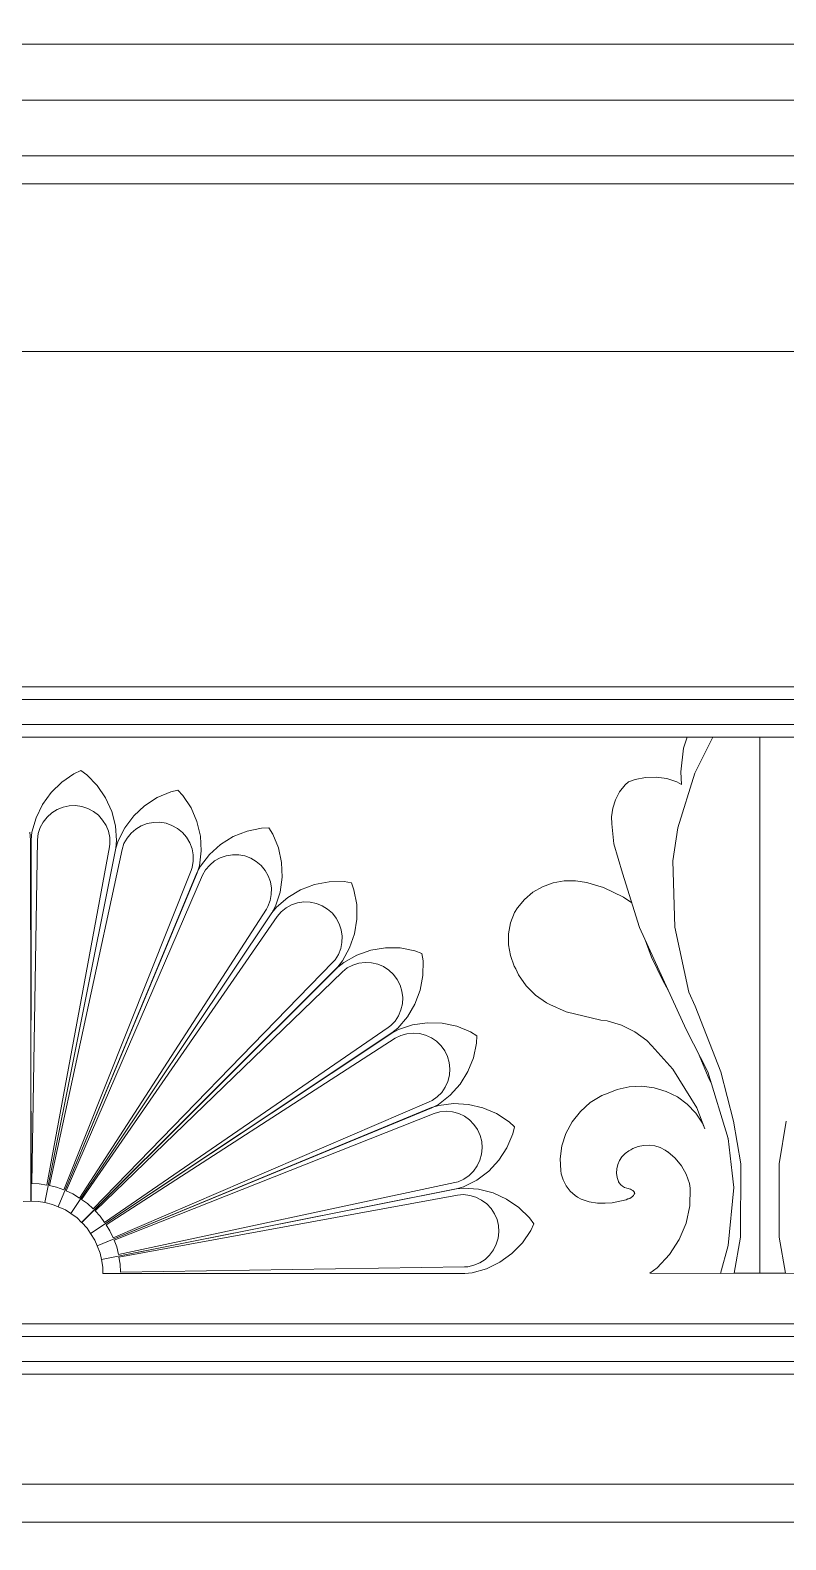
# Model space of a CAD drawing. Header units: millimetres. Extents: x 1177761 to 1329492, y 746793 to 827002.
# Drawn here: x 1239511 to 1239961, y 815469 to 816369 of the extents above; entities that cross this region are included whole.
import ezdxf

# ---------------------------------------------------------------- set-up
doc = ezdxf.new("R2010")
doc.units = ezdxf.units.MM
doc.layers.add('wall', color=5, linetype='Continuous', lineweight=30)

msp = doc.modelspace()

# ---------------------------------------------------------------- hatches: boundary and pattern name
at = {"layer": 'wall', "lineweight": 20, "ltscale": 2}
h = msp.add_hatch(dxfattribs=at)
h.set_pattern_fill('AR18', color=251, scale=20, style=0)
h.set_pattern_definition([(0, (-220131.96, 1390884.34), (100, 64), [192.5, -7.5]), (0, (-220231.96, 1390891.84), (100, 64), [192.5, -7.5]), (90, (-220131.96, 1390884.34), (-100, 64), [-71.5, 56.5]), (90, (-220139.46, 1390884.34), (-100, 64), [-71.5, 56.5])])
h.paths.add_polyline_path([(1236039.82, 817677.83), (1236002.32, 817677.83), (1236002.32, 817927.83), (1236039.82, 817927.83), (1236039.82, 817977.83), (1236002.32, 817977.83), (1236002.32, 818227.83), (1236039.82, 818227.83), (1236039.82, 818277.83), (1236002.32, 818277.83), (1236002.32, 818427.83), (1236077.32, 818427.83), (1236077.32, 818477.83), (1234662.5, 818477.83), (1234662.5, 816377.83), (1236002.32, 816377.83), (1236002.32, 816427.83), (1236039.82, 816427.83), (1236039.82, 816477.83), (1236002.32, 816477.83), (1236002.32, 816727.83), (1236039.82, 816727.83), (1236039.82, 816777.83), (1236002.32, 816777.83), (1236002.32, 817027.83), (1236039.82, 817027.83), (1236039.82, 817077.83), (1236002.32, 817077.83), (1236002.32, 817327.83), (1236039.82, 817327.83), (1236039.82, 817377.83), (1236002.32, 817377.83), (1236002.32, 817627.83), (1236039.82, 817627.83)])
h.paths.add_polyline_path([(1234662.5, 818477.83), (1234282.2, 818477.83), (1234282.2, 818427.83), (1234432.2, 818427.83), (1234432.2, 818277.83), (1234394.7, 818277.83), (1234394.7, 818227.83), (1234532.2, 818227.83), (1234532.2, 817977.83), (1234394.7, 817977.83), (1234394.7, 817927.83), (1234432.2, 817927.83), (1234432.2, 817677.83), (1234394.7, 817677.83), (1234394.7, 817627.83), (1234532.2, 817627.83), (1234532.2, 817377.83), (1234394.7, 817377.83), (1234394.7, 817327.83), (1234432.2, 817327.83), (1234432.2, 817077.83), (1234394.7, 817077.83), (1234394.7, 817027.83), (1234532.2, 817027.83), (1234532.2, 816777.83), (1234394.7, 816777.83), (1234394.7, 816727.83), (1234432.2, 816727.83), (1234432.2, 816477.83), (1234394.7, 816477.83), (1234394.7, 816427.83), (1234532.2, 816427.83), (1234532.2, 816377.83), (1234662.5, 816377.83)])
h.paths.add_polyline_path([(1236283.86, 815977.83), (1234662.5, 815977.83), (1234662.5, 815773.41, -0.10577), (1234618.52, 815567.83), (1236209.98, 815567.83, -0.248835)])
h.paths.add_polyline_path([(1234662.5, 815977.83), (1234432.2, 815977.83), (1234432.2, 815877.83), (1234394.7, 815877.83), (1234394.7, 815827.83), (1234532.2, 815827.83), (1234532.2, 815577.83), (1234282.36, 815577.83), (1234282.36, 815567.83), (1234618.52, 815567.83, 0.10577), (1234662.5, 815773.41)])
h.paths.add_polyline_path([(1236730.56, 815977.83), (1236382.08, 815977.83), (1236283.86, 815977.83, 0.248835), (1236209.98, 815567.83), (1236730.56, 815567.83)])
h.paths.add_polyline_path([(1236570.21, 816627.83), (1236670.21, 816627.83), (1236670.21, 816677.83), (1236645.21, 816677.83), (1236645.21, 816927.83), (1236670.21, 816927.83), (1236670.21, 816977.83), (1236570.21, 816977.83), (1236570.21, 817227.83), (1236670.21, 817227.83), (1236670.21, 817277.83), (1236645.21, 817277.83), (1236645.21, 817527.83), (1236670.21, 817527.83), (1236670.21, 817577.83), (1236570.21, 817577.83), (1236570.21, 817827.83), (1236670.21, 817827.83), (1236670.21, 817877.83), (1236645.21, 817877.83), (1236645.21, 818127.83), (1236670.21, 818127.83), (1236670.21, 818177.83), (1236570.21, 818177.83), (1236570.21, 818427.83), (1236720.21, 818427.83), (1236720.21, 818177.83), (1236720.21, 818127.83), (1236720.21, 817877.83), (1236720.21, 817827.83), (1236720.21, 817577.83), (1236720.21, 817527.83), (1236720.21, 817277.83), (1236720.21, 817227.83), (1236720.21, 816977.83), (1236720.21, 816927.83), (1236720.21, 816677.83), (1236720.21, 816627.83), (1236720.21, 816377.83), (1236745.36, 816377.83), (1236745.36, 816394.97), (1236745.36, 816395.54), (1236745.36, 818452.83), (1238595.36, 818452.83), (1238595.36, 816395.54), (1238595.36, 816394.97), (1238595.36, 816377.83), (1238620.51, 816377.83), (1238620.51, 816627.83), (1238620.51, 816677.83), (1238620.51, 816927.83), (1238620.51, 816977.83), (1238620.51, 817227.83), (1238620.51, 817277.83), (1238620.51, 817527.83), (1238620.51, 817577.83), (1238620.51, 817827.83), (1238620.51, 817877.83), (1238620.51, 818127.83), (1238620.51, 818177.83), (1238620.51, 818427.83), (1238770.51, 818427.83), (1238770.51, 818177.83), (1238670.51, 818177.83), (1238670.51, 818127.83), (1238695.51, 818127.83), (1238695.51, 817877.83), (1238670.51, 817877.83), (1238670.51, 817827.83), (1238770.51, 817827.83), (1238770.51, 817577.83), (1238670.51, 817577.83), (1238670.51, 817527.83), (1238695.51, 817527.83), (1238695.51, 817277.83), (1238670.51, 817277.83), (1238670.51, 817227.83), (1238770.51, 817227.83), (1238770.51, 816977.83), (1238670.51, 816977.83), (1238670.51, 816927.83), (1238695.51, 816927.83), (1238695.51, 816677.83), (1238670.51, 816677.83), (1238670.51, 816627.83), (1238770.51, 816627.83), (1238770.51, 816377.83), (1238870.18, 816377.83), (1238870.18, 816627.83), (1238970.18, 816627.83), (1238970.18, 816677.83), (1238945.18, 816677.83), (1238945.18, 816927.83), (1238970.18, 816927.83), (1238970.18, 816977.83), (1238870.18, 816977.83), (1238870.18, 817227.83), (1238970.18, 817227.83), (1238970.18, 817277.83), (1238945.18, 817277.83), (1238945.18, 817527.83), (1238970.18, 817527.83), (1238970.18, 817577.83), (1238870.18, 817577.83), (1238870.18, 817827.83), (1238970.18, 817827.83), (1238970.18, 817877.83), (1238945.18, 817877.83), (1238945.18, 818127.83), (1238970.18, 818127.83), (1238970.18, 818177.83), (1238870.18, 818177.83), (1238870.18, 818427.83), (1239020.18, 818427.83), (1239020.18, 818177.83), (1239020.18, 818127.83), (1239020.18, 817877.83), (1239020.18, 817827.83), (1239020.18, 817577.83), (1239020.18, 817527.83), (1239020.18, 817277.83), (1239020.18, 817227.83), (1239020.18, 816977.83), (1239020.18, 816927.83), (1239020.18, 816677.83), (1239020.18, 816627.83), (1239020.18, 816377.83), (1239045.18, 816377.83), (1239045.18, 816394.97), (1239045.18, 816395.54), (1239045.18, 818452.83), (1240895.18, 818452.83), (1240895.18, 816395.54), (1240895.18, 816394.97), (1240895.18, 816377.83), (1240920.48, 816377.83), (1240920.48, 816627.83), (1240920.48, 816677.83), (1240920.48, 816927.83), (1240920.48, 816977.83), (1240920.48, 817227.83), (1240920.48, 817277.83), (1240920.48, 817527.83), (1240920.48, 817577.83), (1240920.48, 817827.83), (1240920.48, 817877.83), (1240920.48, 818127.83), (1240920.48, 818177.83), (1240920.48, 818427.83), (1241070.48, 818427.83), (1241070.48, 818177.83), (1240970.48, 818177.83), (1240970.48, 818127.83), (1240995.48, 818127.83), (1240995.48, 817877.83), (1240970.48, 817877.83), (1240970.48, 817827.83), (1241070.48, 817827.83), (1241070.48, 817577.83), (1240970.48, 817577.83), (1240970.48, 817527.83), (1240995.48, 817527.83), (1240995.48, 817277.83), (1240970.48, 817277.83), (1240970.48, 817227.83), (1241070.48, 817227.83), (1241070.48, 816977.83), (1240970.48, 816977.83), (1240970.48, 816927.83), (1240995.48, 816927.83), (1240995.48, 816677.83), (1240970.48, 816677.83), (1240970.48, 816627.83), (1241070.48, 816627.83), (1241070.48, 816377.83), (1241380.22, 816377.83), (1241480.44, 816377.83), (1241480.44, 816627.83), (1241580.44, 816627.83), (1241580.44, 816677.83), (1241555.44, 816677.83), (1241555.44, 816927.83), (1241580.44, 816927.83), (1241580.44, 816977.83), (1241480.44, 816977.83), (1241480.44, 817227.83), (1241580.44, 817227.83), (1241580.44, 817277.83), (1241555.44, 817277.83), (1241555.44, 817527.83), (1241580.44, 817527.83), (1241580.44, 817577.83), (1241480.44, 817577.83), (1241480.44, 817827.83), (1241580.44, 817827.83), (1241580.44, 817877.83), (1241555.44, 817877.83), (1241555.44, 818127.83), (1241580.44, 818127.83), (1241580.44, 818177.83), (1241480.44, 818177.83), (1241480.44, 818427.83), (1241630.44, 818427.83), (1241630.44, 818177.83), (1241630.44, 818127.83), (1241630.44, 817877.83), (1241630.44, 817827.83), (1241630.44, 817577.83), (1241630.44, 817527.83), (1241630.44, 817277.83), (1241630.44, 817227.83), (1241630.44, 816977.83), (1241630.44, 816927.83), (1241630.44, 816677.83), (1241630.44, 816627.83), (1241630.44, 816378.02), (1241660.44, 816378.02), (1241660.44, 818452.83), (1242730.49, 818452.83), (1242730.49, 816378.02), (1242760.94, 816378.02), (1242760.94, 816627.83), (1242760.94, 816677.83), (1242760.94, 816927.83), (1242760.94, 816977.83), (1242760.94, 817227.83), (1242760.94, 817277.83), (1242760.94, 817527.83), (1242760.94, 817577.83), (1242760.94, 817827.83), (1242760.94, 817877.83), (1242760.94, 818127.83), (1242760.94, 818177.83), (1242760.94, 818427.83), (1242910.94, 818427.83), (1242910.94, 818177.83), (1242810.94, 818177.83), (1242810.94, 818127.83), (1242835.94, 818127.83), (1242835.94, 817877.83), (1242810.94, 817877.83), (1242810.94, 817827.83), (1242910.94, 817827.83), (1242910.94, 817577.83), (1242810.94, 817577.83), (1242810.94, 817527.83), (1242835.94, 817527.83), (1242835.94, 817277.83), (1242810.94, 817277.83), (1242810.94, 817227.83), (1242910.94, 817227.83), (1242910.94, 816977.83), (1242810.94, 816977.83), (1242810.94, 816927.83), (1242835.94, 816927.83), (1242835.94, 816677.83), (1242810.94, 816677.83), (1242810.94, 816627.83), (1242910.94, 816627.83), (1242910.94, 816377.83), (1243279.61, 816377.83), (1243279.61, 816627.83), (1243297.28, 816627.83), (1243297.28, 816677.83), (1243279.61, 816677.83), (1243279.61, 816927.83), (1243297.28, 816927.83), (1243297.28, 816977.83), (1243279.61, 816977.83), (1243279.61, 817227.83), (1243297.28, 817227.83), (1243297.28, 817277.83), (1243279.61, 817277.83), (1243279.61, 817527.83), (1243297.28, 817527.83), (1243297.28, 817577.83), (1243279.61, 817577.83), (1243279.61, 817827.83), (1243297.28, 817827.83), (1243297.28, 817877.83), (1243279.61, 817877.83), (1243279.61, 818127.83), (1243297.28, 818127.83), (1243297.28, 818177.83), (1243279.61, 818177.83), (1243279.61, 818427.83), (1243300.12, 818427.83), (1243300.12, 818477.83), (1243258.97, 818477.83), (1242910.94, 818477.83), (1241480.44, 818477.83), (1241070.48, 818477.83), (1238870.18, 818477.83), (1238770.51, 818477.83), (1236570.21, 818477.83), (1236077.32, 818477.83), (1236077.32, 818427.83), (1236227.32, 818427.83), (1236227.32, 818277.83), (1236189.82, 818277.83), (1236189.82, 818227.83), (1236327.32, 818227.83), (1236327.32, 817977.83), (1236189.82, 817977.83), (1236189.82, 817927.83), (1236227.32, 817927.83), (1236227.32, 817677.83), (1236189.82, 817677.83), (1236189.82, 817627.83), (1236327.32, 817627.83), (1236327.32, 817377.83), (1236189.82, 817377.83), (1236189.82, 817327.83), (1236227.32, 817327.83), (1236227.32, 817077.83), (1236189.82, 817077.83), (1236189.82, 817027.83), (1236327.32, 817027.83), (1236327.32, 816777.83), (1236189.82, 816777.83), (1236189.82, 816727.83), (1236227.32, 816727.83), (1236227.32, 816477.83), (1236189.82, 816477.83), (1236189.82, 816427.83), (1236327.01, 816427.83), (1236327.01, 816377.83), (1236570.21, 816377.83)])
h.paths.add_polyline_path([(1238851.65, 815977.83), (1238580.56, 815977.83), (1238580.56, 815567.83), (1238925.54, 815567.83, 0.248835)])
h.paths.add_polyline_path([(1239020.71, 815977.83), (1238851.65, 815977.83, -0.248835), (1238925.54, 815567.83), (1239020.71, 815567.83)])
h.paths.add_polyline_path([(1243350.39, 815977.83), (1243279.68, 815977.83), (1241358.41, 815977.83), (1240870.71, 815977.83), (1240870.71, 815567.83), (1243279.8, 815567.83), (1243350.39, 815567.83)])
at = {"layer": 'wall', "lineweight": 20, "ltscale": 50}
h = msp.add_hatch(dxfattribs=at)
h.set_pattern_fill('ANSI31', color=250, scale=50, angle=45, style=0)
edge = h.paths.add_edge_path()
edge.add_line((1234184.97, 816177.83), (1234184.97, 816271.72))
edge.add_line((1234184.97, 816271.72), (1229618.29, 815202.83))
edge.add_line((1229618.29, 815202.83), (1244018.2, 815202.83))
edge.add_line((1244018.2, 815202.83), (1243358.79, 815437.58))
edge.add_line((1243358.79, 815437.58), (1234282.39, 815437.58))
edge.add_line((1234282.39, 815437.58), (1234282.38, 815479.56))
edge.add_line((1234282.38, 815479.56), (1234270.55, 815479.56))
edge.add_line((1234270.55, 815479.56), (1234270.55, 815502.23))
edge.add_arc((1234272.81, 815532.78), 30.63, 207.69618, 265.77983, ccw=False)
edge.add_line((1234245.68, 815518.54), (1234237.68, 815533.77))
edge.add_arc((1234206.46, 815514.37), 36.75, 31.85831, 79.64485)
edge.add_line((1234213.07, 815550.52), (1234213.07, 815567.83))
edge.add_line((1234213.07, 815567.83), (1234282.36, 815567.83))
edge.add_line((1234282.36, 815567.83), (1234282.36, 815577.83))
edge.add_line((1234282.36, 815577.83), (1234207.2, 815577.83))
edge.add_line((1234207.2, 815577.83), (1234207.2, 815827.83))
edge.add_line((1234207.2, 815827.83), (1234244.7, 815827.83))
edge.add_line((1234244.7, 815827.83), (1234244.7, 815877.83))
edge.add_line((1234244.7, 815877.83), (1234207.2, 815877.83))
edge.add_line((1234207.2, 815877.83), (1234207.2, 816127.83))
edge.add_line((1234207.2, 816127.83), (1234244.7, 816127.83))
edge.add_line((1234244.7, 816127.83), (1234244.7, 816177.83))
edge.add_line((1234244.7, 816177.83), (1234184.97, 816177.83))

# ---------------------------------------------------------------- linework, layer by layer
at = {"layer": 'wall', "color": 250, "linetype": 'ByBlock', "lineweight": 20}
for p, q in [((1240863.21, 815970.33), (1239028.21, 815970.33)), ((1239043.21, 815955.33), (1240848.21, 815955.33)), ((1239118.75, 815947.83), (1239917.69, 815947.83)), ((1239902.32, 815947.83), (1239900.21, 815941.11)), ((1239917.69, 815947.83), (1239906.92, 815926.21)), ((1239945.63, 815947.83), (1239917.69, 815947.83)), ((1239945.63, 815627.95), (1239945.63, 815947.83)), ((1239945.63, 815947.83), (1239973.69, 815947.83)), ((1239945.75, 815627.95), (1239945.75, 815947.83)), ((1239900.21, 815941.11), (1239898.48, 815927.17)), ((1239540.67, 815927.81), (1239536.63, 815925.98)), ((1239544.27, 815925.23), (1239540.67, 815927.81)), ((1239898.48, 815927.17), (1239898.91, 815919.62)), ((1239529.32, 815920.99), (1239522.99, 815914.8)), ((1239536.63, 815925.98), (1239529.32, 815920.99)), ((1239550.49, 815918.9), (1239544.27, 815925.23)), ((1239555.51, 815911.58), (1239550.49, 815918.9)), ((1239865.26, 815919.27), (1239861.98, 815915.1)), ((1239867.26, 815921.06), (1239865.26, 815919.27)), ((1239871.29, 815922.6), (1239867.26, 815921.06)), ((1239877.51, 815923.8), (1239871.29, 815922.6)), ((1239883.85, 815923.95), (1239877.51, 815923.8)), ((1239890.12, 815923.03), (1239883.85, 815923.95)), ((1239896.13, 815921.09), (1239890.12, 815923.03)), ((1239898.91, 815919.62), (1239896.13, 815921.09)), ((1239906.92, 815926.21), (1239896.73, 815893.72)), ((1239522.99, 815914.8), (1239517.83, 815907.61)), ((1239559.19, 815903.5), (1239555.51, 815911.58)), ((1239586.15, 815911.74), (1239578.73, 815906.9)), ((1239594.3, 815915.21), (1239586.15, 815911.74)), ((1239598.61, 815916.22), (1239594.3, 815915.21)), ((1239601.64, 815912.99), (1239598.61, 815916.22)), ((1239606.51, 815905.56), (1239601.64, 815912.99)), ((1239859.49, 815910.43), (1239857.89, 815905.43)), ((1239861.98, 815915.1), (1239859.49, 815910.43)), ((1239513.99, 815899.63), (1239511.6, 815891.1)), ((1239517.83, 815907.61), (1239513.99, 815899.63)), ((1239520.61, 815900.13), (1239518.28, 815897.16)), ((1239523.42, 815902.65), (1239520.61, 815900.13)), ((1239526.62, 815904.64), (1239523.42, 815902.65)), ((1239530.12, 815906.05), (1239526.62, 815904.64)), ((1239533.82, 815906.83), (1239530.12, 815906.05)), ((1239537.59, 815906.96), (1239533.82, 815906.83)), ((1239541.33, 815906.43), (1239537.59, 815906.96)), ((1239544.92, 815905.26), (1239541.33, 815906.43)), ((1239548.25, 815903.48), (1239544.92, 815905.26)), ((1239551.22, 815901.16), (1239548.25, 815903.48)), ((1239553.74, 815898.35), (1239551.22, 815901.16)), ((1239561.4, 815894.9), (1239559.19, 815903.5)), ((1239572.26, 815900.85), (1239566.95, 815893.77)), ((1239578.73, 815906.9), (1239572.26, 815900.85)), ((1239610, 815897.4), (1239606.51, 815905.56)), ((1239857.89, 815905.43), (1239857.21, 815900.23)), ((1239857.21, 815900.23), (1239857.46, 815896.15)), ((1239510.3, 815891.1), (1239510.75, 815886.55)), ((1239511.6, 815891.1), (1239511.15, 815886.55)), ((1239516.51, 815893.83), (1239515.33, 815890.24)), ((1239518.28, 815897.16), (1239516.51, 815893.83)), ((1239555.74, 815895.15), (1239553.74, 815898.35)), ((1239557.15, 815891.65), (1239555.74, 815895.15)), ((1239557.93, 815887.96), (1239557.15, 815891.65)), ((1239562.09, 815886.06), (1239561.4, 815894.9)), ((1239566.95, 815893.77), (1239562.94, 815885.88)), ((1239573.53, 815892.98), (1239570.67, 815890.52)), ((1239576.78, 815894.9), (1239573.53, 815892.98)), ((1239580.31, 815896.23), (1239576.78, 815894.9)), ((1239584.02, 815896.93), (1239580.31, 815896.23)), ((1239587.8, 815896.98), (1239584.02, 815896.93)), ((1239591.52, 815896.37), (1239587.8, 815896.98)), ((1239595.08, 815895.12), (1239591.52, 815896.37)), ((1239598.38, 815893.27), (1239595.08, 815895.12)), ((1239601.3, 815890.88), (1239598.38, 815893.27)), ((1239603.76, 815888.02), (1239601.3, 815890.88)), ((1239612.03, 815888.76), (1239610, 815897.4)), ((1239639.82, 815891.72), (1239631.6, 815888.42)), ((1239648.48, 815893.55), (1239639.82, 815891.72)), ((1239652.91, 815893.7), (1239648.48, 815893.55)), ((1239655.26, 815889.94), (1239652.91, 815893.7)), ((1239857.46, 815896.15), (1239858.6, 815884.16)), ((1239896.73, 815893.72), (1239893.76, 815874.09)), ((1239510.75, 815886.55), (1239511.09, 815670.93)), ((1239511.15, 815886.55), (1239510.81, 815670.93)), ((1239514.89, 815886.6), (1239511.59, 815681.44)), ((1239515.33, 815890.24), (1239514.89, 815886.6)), ((1239519.2, 815670.09), (1239561.66, 815881.64)), ((1239520.48, 815680.55), (1239557.79, 815882.32)), ((1239557.79, 815882.32), (1239558.05, 815884.18)), ((1239558.05, 815884.18), (1239557.93, 815887.96)), ((1239562.94, 815885.88), (1239561.61, 815881.5)), ((1239561.66, 815881.64), (1239562.09, 815886.06)), ((1239566.43, 815884.31), (1239565.29, 815880.82)), ((1239568.28, 815887.6), (1239566.43, 815884.31)), ((1239570.67, 815890.52), (1239568.28, 815887.6)), ((1239605.68, 815884.77), (1239603.76, 815888.02)), ((1239607.02, 815881.25), (1239605.68, 815884.77)), ((1239612.53, 815879.9), (1239612.03, 815888.76)), ((1239624.08, 815883.74), (1239617.49, 815877.82)), ((1239631.6, 815888.42), (1239624.08, 815883.74)), ((1239658.59, 815881.71), (1239655.26, 815889.94)), ((1239660.43, 815873.03), (1239658.59, 815881.71)), ((1239858.6, 815884.16), (1239863.71, 815866.63)), ((1239561.61, 815881.5), (1239519.2, 815670.09)), ((1239565.29, 815880.82), (1239522.02, 815680.25)), ((1239607.72, 815877.54), (1239607.02, 815881.25)), ((1239607.15, 815870.04), (1239607.76, 815873.77)), ((1239607.76, 815873.77), (1239607.72, 815877.54)), ((1239611.48, 815871.09), (1239612.53, 815879.9)), ((1239617.49, 815877.82), (1239612.03, 815870.85)), ((1239620.51, 815873.9), (1239617.6, 815871.5)), ((1239623.8, 815875.76), (1239620.51, 815873.9)), ((1239627.36, 815877.02), (1239623.8, 815875.76)), ((1239631.08, 815877.64), (1239627.36, 815877.02)), ((1239634.86, 815877.61), (1239631.08, 815877.64)), ((1239638.57, 815876.92), (1239634.86, 815877.61)), ((1239642.1, 815875.6), (1239638.57, 815876.92)), ((1239645.36, 815873.68), (1239642.1, 815875.6)), ((1239648.23, 815871.23), (1239645.36, 815873.68)), ((1239660.75, 815864.17), (1239660.43, 815873.03)), ((1239893.76, 815874.09), (1239895, 815834.42)), ((1239609.88, 815866.82), (1239527.23, 815667.64)), ((1239527.27, 815667.63), (1239610.19, 815866.84)), ((1239530.56, 815677.65), (1239606.53, 815868.26)), ((1239613.35, 815865.44), (1239531.97, 815677.06)), ((1239606.53, 815868.26), (1239607.15, 815870.04)), ((1239612.03, 815870.85), (1239609.88, 815866.82)), ((1239610.19, 815866.84), (1239611.48, 815871.09)), ((1239615.15, 815868.64), (1239613.35, 815865.44)), ((1239617.6, 815871.5), (1239615.15, 815868.64)), ((1239650.63, 815868.32), (1239648.23, 815871.23)), ((1239652.49, 815865.04), (1239650.63, 815868.32)), ((1239653.74, 815861.48), (1239652.49, 815865.04)), ((1239659.51, 815855.38), (1239660.75, 815864.17)), ((1239863.71, 815866.63), (1239873.95, 815834.26)), ((1239654.37, 815857.76), (1239653.74, 815861.48)), ((1239654.33, 815853.99), (1239654.37, 815857.76)), ((1239656.77, 815846.94), (1239659.51, 815855.38)), ((1239671.82, 815856.73), (1239664.2, 815852.22)), ((1239680.11, 815859.86), (1239671.82, 815856.73)), ((1239688.81, 815861.5), (1239680.11, 815859.86)), ((1239697.67, 815861.6), (1239688.81, 815861.5)), ((1239702.04, 815860.89), (1239697.67, 815861.6)), ((1239703.61, 815856.75), (1239702.04, 815860.89)), ((1239705.27, 815848.03), (1239703.61, 815856.75)), ((1239810.34, 815855.25), (1239805.24, 815851.02)), ((1239816.12, 815858.57), (1239810.34, 815855.25)), ((1239822.42, 815860.86), (1239816.12, 815858.57)), ((1239829.03, 815862.07), (1239822.42, 815860.86)), ((1239835.76, 815862.16), (1239829.03, 815862.07)), ((1239842.4, 815861.12), (1239835.76, 815862.16)), ((1239845.58, 815860.06), (1239842.4, 815861.12)), ((1239852.35, 815858.14), (1239845.58, 815860.06)), ((1239864.34, 815852.41), (1239852.35, 815858.14)), ((1239651.37, 815845.12), (1239652.32, 815846.75)), ((1239652.32, 815846.75), (1239653.65, 815850.28)), ((1239653.65, 815850.28), (1239654.33, 815853.99)), ((1239657.49, 815846.45), (1239654.59, 815842.91)), ((1239654.69, 815843.02), (1239656.77, 815846.94)), ((1239664.2, 815852.22), (1239657.49, 815846.45)), ((1239663.08, 815846), (1239660.11, 815843.67)), ((1239666.4, 815847.79), (1239663.08, 815846)), ((1239669.99, 815848.97), (1239666.4, 815847.79)), ((1239673.73, 815849.51), (1239669.99, 815848.97)), ((1239677.5, 815849.39), (1239673.73, 815849.51)), ((1239681.19, 815848.63), (1239677.5, 815849.39)), ((1239684.7, 815847.23), (1239681.19, 815848.63)), ((1239687.91, 815845.24), (1239684.7, 815847.23)), ((1239705.39, 815839.15), (1239705.27, 815848.03)), ((1239801.14, 815845.97), (1239799.41, 815843.13)), ((1239805.24, 815851.02), (1239801.14, 815845.97)), ((1239869.33, 815848.86), (1239864.34, 815852.41)), ((1239534.66, 815663.67), (1239654.69, 815843.02)), ((1239654.59, 815842.91), (1239534.67, 815663.66)), ((1239539.84, 815672.86), (1239651.37, 815845.12)), ((1239657.73, 815840.88), (1239541.15, 815671.98)), ((1239660.11, 815843.67), (1239657.73, 815840.88)), ((1239690.73, 815842.73), (1239687.91, 815845.24)), ((1239693.06, 815839.77), (1239690.73, 815842.73)), ((1239694.85, 815836.44), (1239693.06, 815839.77)), ((1239703.96, 815830.39), (1239705.39, 815839.15)), ((1239797.02, 815836.96), (1239795.79, 815830.49)), ((1239799.41, 815843.13), (1239797.02, 815836.96)), ((1239696.03, 815832.86), (1239694.85, 815836.44)), ((1239696.57, 815829.13), (1239696.03, 815832.86)), ((1239696.46, 815825.36), (1239696.57, 815829.13)), ((1239701.04, 815822.02), (1239703.96, 815830.39)), ((1239795.79, 815830.49), (1239795.74, 815823.92)), ((1239873.95, 815834.26), (1239901.81, 815773.36)), ((1239895, 815834.42), (1239903.39, 815795.57)), ((1239694.29, 815818.16), (1239695.69, 815821.66)), ((1239695.69, 815821.66), (1239696.46, 815825.36)), ((1239696.7, 815814.27), (1239701.04, 815822.02)), ((1239713.65, 815820.66), (1239705.29, 815817.73)), ((1239722.39, 815822.1), (1239713.65, 815820.66)), ((1239731.25, 815822), (1239722.39, 815822.1)), ((1239739.95, 815820.36), (1239731.25, 815822)), ((1239744.09, 815818.8), (1239739.95, 815820.36)), ((1239744.82, 815814.43), (1239744.09, 815818.8)), ((1239795.74, 815823.92), (1239796.88, 815817.43)), ((1239880.97, 815816.52), (1239877.37, 815826.8)), ((1239541.18, 815658.32), (1239693.9, 815810.83)), ((1239694.03, 815810.49), (1239541.23, 815658.27)), ((1239548.05, 815666.32), (1239691.05, 815813.54)), ((1239691.05, 815813.54), (1239692.3, 815814.95)), ((1239692.3, 815814.95), (1239694.29, 815818.16)), ((1239693.9, 815810.83), (1239696.7, 815814.27)), ((1239697.57, 815813.39), (1239694.03, 815810.49)), ((1239699.6, 815810.15), (1239696.71, 815807.88)), ((1239705.29, 815817.73), (1239697.57, 815813.39)), ((1239702.97, 815811.85), (1239699.6, 815810.15)), ((1239706.58, 815812.95), (1239702.97, 815811.85)), ((1239710.33, 815813.41), (1239706.58, 815812.95)), ((1239714.1, 815813.2), (1239710.33, 815813.41)), ((1239717.77, 815812.35), (1239714.1, 815813.2)), ((1239721.25, 815810.87), (1239717.77, 815812.35)), ((1239724.41, 815808.81), (1239721.25, 815810.87)), ((1239744.74, 815805.56), (1239744.82, 815814.43)), ((1239796.88, 815817.43), (1239799.17, 815811.23)), ((1239799.17, 815811.23), (1239800.16, 815809.61)), ((1239800.16, 815809.61), (1239801.8, 815806.02)), ((1239887.9, 815802.69), (1239880.97, 815816.52)), ((1239696.71, 815807.88), (1239549.22, 815665.15)), ((1239727.17, 815806.24), (1239724.41, 815808.81)), ((1239729.43, 815803.22), (1239727.17, 815806.24)), ((1239731.14, 815799.86), (1239729.43, 815803.22)), ((1239743.11, 815796.84), (1239744.74, 815805.56)), ((1239801.8, 815806.02), (1239806.32, 815799.51)), ((1239891.06, 815796.85), (1239887.9, 815802.69)), ((1239732.24, 815796.25), (1239731.14, 815799.86)), ((1239732.7, 815792.5), (1239732.24, 815796.25)), ((1239732.49, 815788.74), (1239732.7, 815792.5)), ((1239739.99, 815788.53), (1239743.11, 815796.84)), ((1239806.32, 815799.51), (1239811.95, 815793.84)), ((1239811.95, 815793.84), (1239818.52, 815789.21)), ((1239903.39, 815795.57), (1239907.09, 815787.33)), ((1239730.16, 815781.59), (1239731.64, 815785.06)), ((1239731.64, 815785.06), (1239732.49, 815788.74)), ((1239735.48, 815780.89), (1239739.99, 815788.53)), ((1239818.52, 815789.21), (1239820.48, 815788.32)), ((1239820.48, 815788.32), (1239830.21, 815783.94)), ((1239830.21, 815783.94), (1239850.9, 815779.03)), ((1239907.09, 815787.33), (1239922.46, 815748.07)), ((1239554.87, 815658.25), (1239724.01, 815774.54)), ((1239724.01, 815774.54), (1239725.52, 815775.67)), ((1239725.52, 815775.67), (1239728.1, 815778.43)), ((1239726.27, 815771.32), (1239729.7, 815774.14)), ((1239728.1, 815778.43), (1239730.16, 815781.59)), ((1239729.7, 815774.14), (1239735.48, 815780.89)), ((1239738.6, 815776.17), (1239730.18, 815773.42)), ((1239747.36, 815777.42), (1239738.6, 815776.17)), ((1239756.22, 815777.12), (1239747.36, 815777.42)), ((1239764.88, 815775.3), (1239756.22, 815777.12)), ((1239773.1, 815772), (1239764.88, 815775.3)), ((1239850.9, 815779.03), (1239854.52, 815778.59)), ((1239854.52, 815778.59), (1239863.11, 815776.02)), ((1239863.11, 815776.02), (1239871.1, 815772.04)), ((1239546.56, 815651.75), (1239726.27, 815771.32)), ((1239726.14, 815771.26), (1239546.57, 815651.74)), ((1239728.26, 815768.18), (1239555.75, 815656.93)), ((1239730.18, 815773.42), (1239726.14, 815771.26)), ((1239731.53, 815769.84), (1239728.26, 815768.18)), ((1239735.17, 815770.86), (1239731.53, 815769.84)), ((1239738.92, 815771.23), (1239735.17, 815770.86)), ((1239742.69, 815770.95), (1239738.92, 815771.23)), ((1239746.35, 815770.01), (1239742.69, 815770.95)), ((1239749.79, 815768.46), (1239746.35, 815770.01)), ((1239752.9, 815766.33), (1239749.79, 815768.46)), ((1239755.6, 815763.7), (1239752.9, 815766.33)), ((1239776.86, 815769.66), (1239773.1, 815772)), ((1239774.91, 815756.55), (1239776.72, 815765.23)), ((1239776.72, 815765.23), (1239776.86, 815769.66)), ((1239871.1, 815772.04), (1239878.26, 815766.8)), ((1239878.26, 815766.8), (1239881.31, 815763.62)), ((1239901.81, 815773.36), (1239914.68, 815748.14)), ((1239757.81, 815760.63), (1239755.6, 815763.7)), ((1239759.44, 815757.23), (1239757.81, 815760.63)), ((1239760.46, 815753.6), (1239759.44, 815757.23)), ((1239771.61, 815748.31), (1239774.91, 815756.55)), ((1239881.31, 815763.62), (1239893.84, 815749.69)), ((1239914.9, 815745.1), (1239908.92, 815759.42)), ((1239760.84, 815749.85), (1239760.46, 815753.6)), ((1239760.55, 815746.09), (1239760.84, 815749.85)), ((1239766.93, 815740.76), (1239771.61, 815748.31)), ((1239893.84, 815749.69), (1239908.02, 815726.63)), ((1239914.68, 815748.14), (1239926.69, 815708.35)), ((1239922.46, 815748.07), (1239929.96, 815718.72)), ((1239755.93, 815735.88), (1239758.06, 815738.99)), ((1239758.06, 815738.99), (1239759.62, 815742.43)), ((1239759.62, 815742.43), (1239760.55, 815746.09)), ((1239761.01, 815734.15), (1239766.93, 815740.76)), ((1239860.48, 815737.66), (1239855.12, 815735.46)), ((1239867.78, 815739.23), (1239860.48, 815737.66)), ((1239875.25, 815739.55), (1239867.78, 815739.23)), ((1239882.67, 815738.62), (1239875.25, 815739.55)), ((1239889.81, 815736.47), (1239882.67, 815738.62)), ((1239916.71, 815741.42), (1239914.9, 815745.1)), ((1239559.95, 815649.06), (1239748.53, 815730.16)), ((1239748.53, 815730.16), (1239750.23, 815730.98)), ((1239750.12, 815726.56), (1239754.03, 815728.66)), ((1239750.23, 815730.98), (1239753.3, 815733.18)), ((1239753.3, 815733.18), (1239755.93, 815735.88)), ((1239754.03, 815728.66), (1239761.01, 815734.15)), ((1239763.05, 815729.17), (1239754.26, 815728.1)), ((1239771.89, 815728.69), (1239763.05, 815729.17)), ((1239780.52, 815726.69), (1239771.89, 815728.69)), ((1239844.56, 815729.75), (1239838.61, 815724.46)), ((1239851.38, 815733.96), (1239844.56, 815729.75)), ((1239855.12, 815735.46), (1239851.38, 815733.96)), ((1239896.46, 815733.15), (1239889.81, 815736.47)), ((1239902.4, 815728.78), (1239896.46, 815733.15)), ((1239907.46, 815723.48), (1239902.4, 815728.78)), ((1239749.88, 815726.77), (1239550.51, 815644.34)), ((1239550.53, 815644.31), (1239750.12, 815726.56)), ((1239751.36, 815723.34), (1239560.53, 815647.65)), ((1239754.26, 815728.1), (1239749.88, 815726.77)), ((1239754.89, 815724.33), (1239751.36, 815723.34)), ((1239758.66, 815724.62), (1239754.89, 815724.33)), ((1239762.41, 815724.26), (1239758.66, 815724.62)), ((1239766.05, 815723.25), (1239762.41, 815724.26)), ((1239769.46, 815721.63), (1239766.05, 815723.25)), ((1239772.53, 815719.44), (1239769.46, 815721.63)), ((1239788.67, 815723.22), (1239780.52, 815726.69)), ((1239796.09, 815718.39), (1239788.67, 815723.22)), ((1239838.61, 815724.46), (1239833.7, 815718.26)), ((1239911.49, 815717.41), (1239907.46, 815723.48)), ((1239908.02, 815726.63), (1239912.93, 815714.08)), ((1239775.18, 815716.75), (1239772.53, 815719.44)), ((1239777.31, 815713.64), (1239775.18, 815716.75)), ((1239778.88, 815710.2), (1239777.31, 815713.64)), ((1239794.86, 815702.88), (1239798.33, 815711.05)), ((1239799.32, 815715.36), (1239796.09, 815718.39)), ((1239798.33, 815711.05), (1239799.32, 815715.36)), ((1239829.98, 815711.33), (1239827.57, 815703.89)), ((1239833.7, 815718.26), (1239829.98, 815711.33)), ((1239912.93, 815714.08), (1239911.49, 815717.41)), ((1239929.96, 815718.72), (1239934.23, 815693.2)), ((1239961.43, 815718.72), (1239957.16, 815693.2)), ((1239779.82, 815706.55), (1239778.88, 815710.2)), ((1239779.76, 815699.03), (1239780.12, 815702.79)), ((1239780.12, 815702.79), (1239779.82, 815706.55)), ((1239790.02, 815695.43), (1239794.86, 815702.88)), ((1239827.57, 815703.89), (1239826.54, 815696.15)), ((1239867.45, 815700.95), (1239868.66, 815701.54)), ((1239868.66, 815701.54), (1239869.92, 815702.31)), ((1239869.92, 815702.31), (1239873.04, 815703.53)), ((1239873.04, 815703.53), (1239876.33, 815704.21)), ((1239876.33, 815704.21), (1239879.69, 815704.34)), ((1239879.69, 815704.34), (1239883.02, 815703.89)), ((1239883.02, 815703.89), (1239886.23, 815702.9)), ((1239886.23, 815702.9), (1239889.2, 815701.39)), ((1239926.7, 815708.29), (1239926.61, 815708.62)), ((1239926.69, 815708.35), (1239929.11, 815687.76)), ((1239777.12, 815691.99), (1239778.75, 815695.4)), ((1239778.75, 815695.4), (1239779.76, 815699.03)), ((1239783.97, 815688.94), (1239790.02, 815695.43)), ((1239826.54, 815696.15), (1239826.97, 815689.32)), ((1239860.29, 815690.35), (1239860.9, 815692.89)), ((1239860.9, 815692.89), (1239861.96, 815695.29)), ((1239861.96, 815695.29), (1239863.44, 815697.48)), ((1239863.44, 815697.48), (1239865.29, 815699.38)), ((1239865.29, 815699.38), (1239867.45, 815700.95)), ((1239889.2, 815701.39), (1239890.53, 815700.4)), ((1239890.53, 815700.4), (1239890.71, 815700.43)), ((1239890.71, 815700.43), (1239895.2, 815696.61)), ((1239895.2, 815696.61), (1239898.93, 815692.1)), ((1239934.23, 815693.2), (1239934.11, 815649.6)), ((1239957.16, 815693.2), (1239957.27, 815649.6)), ((1239765.69, 815682.58), (1239769.12, 815684.14)), ((1239768.97, 815679.57), (1239776.88, 815683.6)), ((1239769.12, 815684.14), (1239772.24, 815686.28)), ((1239772.24, 815686.28), (1239774.93, 815688.92)), ((1239774.93, 815688.92), (1239777.12, 815691.99)), ((1239776.88, 815683.6), (1239783.97, 815688.94)), ((1239826.97, 815689.32), (1239827.19, 815687.38)), ((1239827.19, 815687.38), (1239828.33, 815683.64)), ((1239828.33, 815683.64), (1239830.12, 815680.14)), ((1239860.15, 815687.75), (1239860.29, 815690.35)), ((1239860.48, 815685.16), (1239860.15, 815687.75)), ((1239861.27, 815682.66), (1239860.48, 815685.16)), ((1239898.93, 815692.1), (1239901.79, 815687.03)), ((1239901.79, 815687.03), (1239903.69, 815681.57)), ((1239929.11, 815687.76), (1239930.07, 815679.12)), ((1239511.59, 815681.44), (1239515.87, 815681.41)), ((1239515.87, 815681.41), (1239520.48, 815680.55)), ((1239522.02, 815680.25), (1239526.21, 815679.38)), ((1239526.21, 815679.38), (1239530.56, 815677.65)), ((1239531.97, 815677.06), (1239535.91, 815675.4)), ((1239535.91, 815675.4), (1239539.84, 815672.86)), ((1239764.58, 815678.27), (1239552.96, 815636.27)), ((1239552.96, 815636.28), (1239764.72, 815678.27)), ((1239563.12, 815639.12), (1239763.86, 815682.11)), ((1239765.36, 815674.61), (1239563.43, 815637.57)), ((1239763.86, 815682.11), (1239765.69, 815682.58)), ((1239769.13, 815678.72), (1239764.58, 815678.27)), ((1239764.72, 815678.27), (1239768.97, 815679.57)), ((1239769.02, 815674.89), (1239765.36, 815674.61)), ((1239772.77, 815674.45), (1239769.02, 815674.89)), ((1239777.96, 815678.05), (1239769.13, 815678.72)), ((1239786.54, 815675.86), (1239777.96, 815678.05)), ((1239794.61, 815672.21), (1239786.54, 815675.86)), ((1239830.12, 815680.14), (1239832.51, 815677)), ((1239832.51, 815677), (1239835.44, 815674.31)), ((1239861.42, 815682.47), (1239861.27, 815682.66)), ((1239861.77, 815681.86), (1239861.42, 815682.47)), ((1239862.67, 815680.78), (1239861.77, 815681.86)), ((1239863.76, 815679.87), (1239862.67, 815680.78)), ((1239865, 815679.15), (1239863.76, 815679.87)), ((1239866.35, 815678.65), (1239865, 815679.15)), ((1239867.4, 815678.46), (1239866.35, 815678.65)), ((1239867.72, 815678.42), (1239867.4, 815678.46)), ((1239868.5, 815678.18), (1239867.72, 815678.42)), ((1239869.22, 815677.81), (1239868.5, 815678.18)), ((1239869.87, 815677.32), (1239869.22, 815677.81)), ((1239870.42, 815676.73), (1239869.87, 815677.32)), ((1239870.32, 815674.37), (1239870.79, 815675.14)), ((1239870.85, 815676.06), (1239870.42, 815676.73)), ((1239870.79, 815675.14), (1239871.01, 815675.7)), ((1239871.01, 815675.7), (1239870.85, 815676.06)), ((1239903.69, 815681.57), (1239904.13, 815678.72)), ((1239904.13, 815678.72), (1239903.99, 815668.27)), ((1239930.07, 815679.12), (1239926.82, 815644.57)), ((1239511.09, 815670.93), (1239506.39, 815670.83)), ((1239510.81, 815670.93), (1239515.51, 815670.83)), ((1239515.51, 815670.83), (1239519.2, 815670.09)), ((1239519.2, 815670.09), (1239523.79, 815669.07)), ((1239523.79, 815669.07), (1239527.27, 815667.63)), ((1239527.23, 815667.64), (1239531.53, 815665.76)), ((1239531.53, 815665.76), (1239534.66, 815663.67)), ((1239541.15, 815671.98), (1239544.69, 815669.58)), ((1239544.69, 815669.58), (1239548.05, 815666.32)), ((1239776.38, 815673.36), (1239772.77, 815674.45)), ((1239779.75, 815671.67), (1239776.38, 815673.36)), ((1239782.78, 815669.41), (1239779.75, 815671.67)), ((1239785.36, 815666.66), (1239782.78, 815669.41)), ((1239787.43, 815663.5), (1239785.36, 815666.66)), ((1239801.93, 815667.22), (1239794.61, 815672.21)), ((1239808.27, 815661.04), (1239801.93, 815667.22)), ((1239835.44, 815674.31), (1239836.89, 815673.37)), ((1239836.89, 815673.37), (1239839.08, 815672.17)), ((1239839.08, 815672.17), (1239843.82, 815670.52)), ((1239843.82, 815670.52), (1239848.79, 815669.7)), ((1239848.79, 815669.7), (1239853.37, 815669.78)), ((1239853.37, 815669.78), (1239857.59, 815669.98)), ((1239857.59, 815669.98), (1239865.85, 815671.78)), ((1239865.85, 815671.78), (1239866.84, 815672.28)), ((1239866.84, 815672.28), (1239867.3, 815672.35)), ((1239867.3, 815672.35), (1239868.18, 815672.66)), ((1239868.18, 815672.66), (1239868.99, 815673.1)), ((1239868.99, 815673.1), (1239869.71, 815673.68)), ((1239869.71, 815673.68), (1239870.32, 815674.37)), ((1239903.99, 815668.27), (1239901.7, 815657.9)), ((1239534.67, 815663.66), (1239538.52, 815660.98)), ((1239538.52, 815660.98), (1239541.18, 815658.32)), ((1239541.23, 815658.27), (1239544.48, 815654.88)), ((1239549.22, 815665.15), (1239552.22, 815662.11)), ((1239552.22, 815662.11), (1239554.87, 815658.25)), ((1239555.75, 815656.93), (1239558.1, 815653.37)), ((1239788.92, 815660.04), (1239787.43, 815663.5)), ((1239789.79, 815656.37), (1239788.92, 815660.04)), ((1239810.85, 815657.44), (1239808.27, 815661.04)), ((1239809.03, 815653.4), (1239810.85, 815657.44)), ((1239901.7, 815657.9), (1239897.58, 815648.07)), ((1239544.48, 815654.88), (1239546.56, 815651.75)), ((1239546.57, 815651.74), (1239549.09, 815647.79)), ((1239549.09, 815647.79), (1239550.53, 815644.31)), ((1239558.1, 815653.37), (1239559.95, 815649.06)), ((1239560.53, 815647.65), (1239562.14, 815643.7)), ((1239788.47, 815645.24), (1239789.56, 815648.85)), ((1239789.56, 815648.85), (1239790, 815652.6)), ((1239790, 815652.6), (1239789.79, 815656.37)), ((1239804.03, 815646.07), (1239809.03, 815653.4)), ((1239897.58, 815648.07), (1239891.74, 815639.08)), ((1239934.11, 815649.6), (1239930.42, 815628.09)), ((1239957.27, 815649.6), (1239960.96, 815628.09)), ((1239550.51, 815644.34), (1239552.22, 815639.97)), ((1239552.22, 815639.97), (1239552.96, 815636.28)), ((1239562.14, 815643.7), (1239563.12, 815639.12)), ((1239781.76, 815636.26), (1239784.51, 815638.85)), ((1239784.51, 815638.85), (1239786.77, 815641.87)), ((1239786.77, 815641.87), (1239788.47, 815645.24)), ((1239790.63, 815634.52), (1239797.84, 815639.71)), ((1239797.84, 815639.71), (1239804.03, 815646.07)), ((1239891.74, 815639.08), (1239884.37, 815631.2)), ((1239926.82, 815644.57), (1239922.1, 815627.83)), ((1239552.96, 815636.27), (1239553.78, 815631.65)), ((1239553.78, 815631.65), (1239553.78, 815627.89)), ((1239563.43, 815637.57), (1239564.23, 815633.38)), ((1239564.23, 815633.38), (1239564.3, 815628.69)), ((1239564.3, 815628.69), (1239769.58, 815631.73)), ((1239769.58, 815631.73), (1239771.46, 815631.84)), ((1239771.46, 815631.84), (1239775.14, 815632.71)), ((1239774.09, 815628.25), (1239782.64, 815630.66)), ((1239775.14, 815632.71), (1239778.61, 815634.2)), ((1239778.61, 815634.2), (1239781.76, 815636.26)), ((1239782.64, 815630.66), (1239790.63, 815634.52)), ((1239884.37, 815631.2), (1239880.03, 815627.94)), ((1239553.78, 815627.89), (1239769.68, 815627.81)), ((1239769.68, 815627.81), (1239774.09, 815628.25)), ((1239880.03, 815627.94), (1239922.1, 815627.83)), ((1239922.1, 815627.83), (1239945.75, 815627.95)), ((1239930.42, 815628.09), (1239945.75, 815627.95)), ((1239960.96, 815628.09), (1239945.63, 815627.95)), ((1239969.29, 815627.83), (1239945.63, 815627.95)), ((1240840.71, 815597.83), (1239050.71, 815597.83)), ((1240848.21, 815590.33), (1239043.21, 815590.33)), ((1239028.21, 815575.33), (1240863.21, 815575.33))]:
    msp.add_line(p, q, dxfattribs=at)
at = {"layer": 'wall', "color": 250, "lineweight": 20, "ltscale": 50}
msp.add_line((1234270.55, 815502.23), (1264963.47, 815502.23), dxfattribs=at)
for points in [[(1241380.22, 816377.83), (1241069.37, 816377.83), (1241069.37, 816361.16), (1241049.37, 816361.16), (1241049.37, 816327.83), (1241009.37, 816327.83), (1241009.37, 816294.49), (1240989.37, 816294.49), (1240989.37, 816277.83), (1240969.37, 816277.83), (1240969.37, 816177.83), (1238969.37, 816177.83), (1238969.37, 816277.83), (1238949.37, 816277.83), (1238949.37, 816294.49), (1238929.37, 816294.49), (1238929.37, 816327.83), (1238889.37, 816327.83), (1238889.37, 816361.16), (1238869.37, 816361.16), (1238869.37, 816377.83), (1238770.2, 816377.83)], [(1236382.08, 815977.83), (1241358.41, 815977.83), (1243279.68, 815977.83)]]:
    msp.add_lwpolyline(points, dxfattribs=at)
for points in [[(1241069.37, 816377.83), (1240920.48, 816377.83), (1240895.18, 816377.83), (1238869.37, 816377.83), (1238869.37, 816361.16), (1238889.37, 816361.16), (1241069.37, 816361.16)], [(1241049.37, 816361.16), (1238889.37, 816361.16), (1238889.37, 816327.83), (1238929.37, 816327.83), (1241049.37, 816327.83)], [(1241009.37, 816327.83), (1238929.37, 816327.83), (1238929.37, 816294.49), (1238949.37, 816294.49), (1241009.37, 816294.49)], [(1240989.37, 816294.49), (1238949.37, 816294.49), (1238949.37, 816277.83), (1238969.37, 816277.83), (1240989.37, 816277.83)], [(1240969.37, 816277.83), (1238969.37, 816277.83), (1238969.37, 816177.83), (1240969.37, 816177.83)]]:
    msp.add_lwpolyline(points, close=True, dxfattribs=at)
msp.add_lwpolyline([(1243298.55, 815479.56), (1234282.38, 815479.56), (1234270.55, 815479.56), (1234270.55, 815502.23, -0.258678), (1234245.7, 815518.51), (1234240.14, 815529.08, 0.249514), (1234213.07, 815550.52), (1234213.07, 815567.83), (1243279.8, 815567.83)], format="xyb", dxfattribs=at)

doc.saveas('drawing.dxf')
